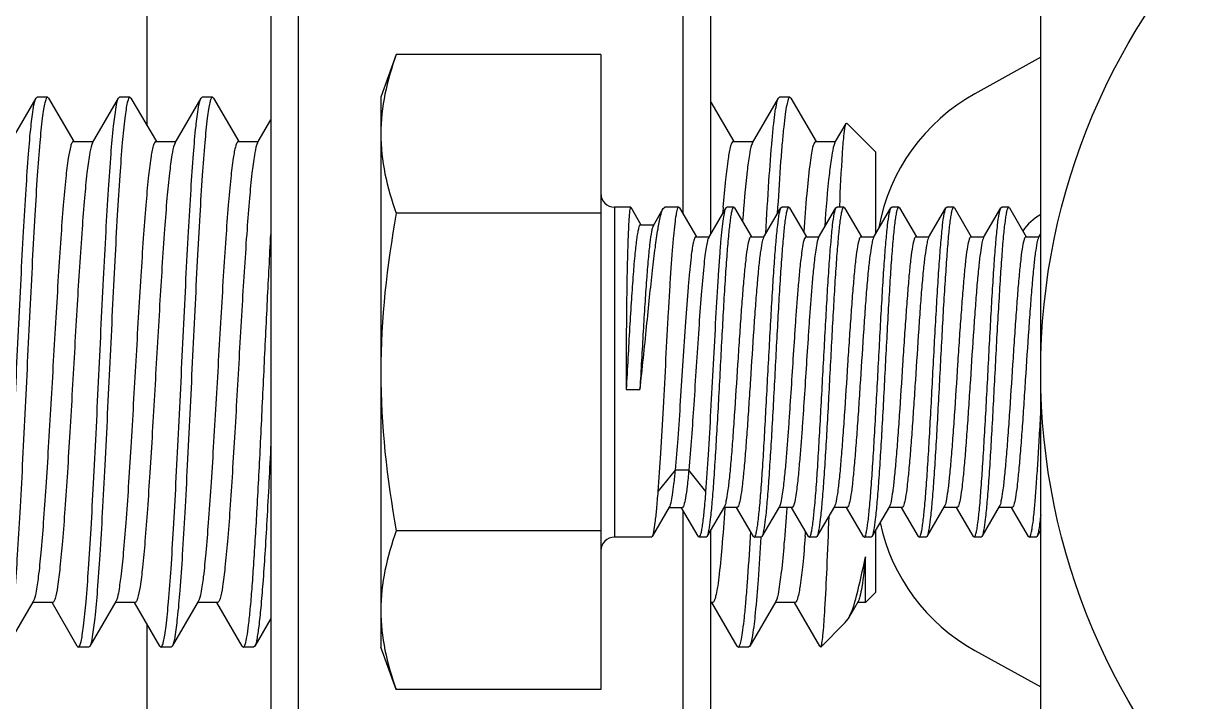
# Model space of a CAD drawing. Extents: x -409572 to -157272, y 600795 to 878326.
# Drawn here: x -388818.5 to -388709.8, y 801188.4 to 801251.4 of the extents above; entities that cross this region are included whole.
import ezdxf

# ---------------------------------------------------------------- set-up
doc = ezdxf.new("R2010")
doc.units = 0
doc.header["$LTSCALE"] = 1000
doc.header["$MEASUREMENT"] = 0
doc.layers.get('0').update_dxf_attribs({"linetype": 'CONTINUOUS'})

msp = doc.modelspace()

# ---------------------------------------------------------------- linework, layer by layer
for p, q in [((-388757.15, 801233.65), (-388757.15, 801308.43)), ((-388754.59, 801231.82), (-388754.59, 801305.87)), ((-388806.98, 801241.88), (-388806.98, 801277.28)), ((-388795.48, 801271.08), (-388795.48, 801166.07)), ((-388792.93, 801270.26), (-388792.93, 801167.71)), ((-388723.93, 801183.58), (-388723.93, 801254.39)), ((-388783.82, 801248.49), (-388785.26, 801244.54)), ((-388764.82, 801248.49), (-388783.82, 801248.49)), ((-388764.82, 801248.49), (-388764.82, 801189.48)), ((-388723.93, 801248.24), (-388730.05, 801244.85)), ((-388819.71, 801240.3), (-388817.3, 801244.45)), ((-388817.3, 801244.45), (-388817.2, 801244.54)), ((-388816.24, 801244.54), (-388817.2, 801244.54)), ((-388816.24, 801244.54), (-388817.2, 801244.54)), ((-388816.24, 801244.54), (-388816.26, 801244.54)), ((-388816.14, 801244.45), (-388816.24, 801244.54)), ((-388816.14, 801244.45), (-388813.78, 801240.4)), ((-388812.05, 801240.3), (-388809.64, 801244.45)), ((-388809.64, 801244.45), (-388809.54, 801244.54)), ((-388808.58, 801244.54), (-388809.54, 801244.54)), ((-388808.58, 801244.54), (-388809.54, 801244.54)), ((-388808.58, 801244.54), (-388808.59, 801244.54)), ((-388808.48, 801244.45), (-388808.58, 801244.54)), ((-388808.48, 801244.45), (-388806.12, 801240.4)), ((-388804.38, 801240.3), (-388801.97, 801244.45)), ((-388801.97, 801244.45), (-388801.87, 801244.54)), ((-388800.91, 801244.54), (-388801.87, 801244.54)), ((-388800.91, 801244.54), (-388801.87, 801244.54)), ((-388800.91, 801244.54), (-388800.92, 801244.54)), ((-388800.81, 801244.45), (-388800.91, 801244.54)), ((-388800.81, 801244.45), (-388798.45, 801240.4)), ((-388785.26, 801244.54), (-388785.26, 801193.43)), ((-388754.59, 801244.08), (-388752.45, 801240.4)), ((-388750.72, 801240.3), (-388748.31, 801244.45)), ((-388748.31, 801244.45), (-388748.21, 801244.54)), ((-388747.25, 801244.54), (-388748.21, 801244.54)), ((-388747.25, 801244.54), (-388748.21, 801244.54)), ((-388747.25, 801244.54), (-388747.26, 801244.54)), ((-388747.15, 801244.45), (-388747.25, 801244.54)), ((-388747.15, 801244.45), (-388744.79, 801240.4)), ((-388796.65, 801240.4), (-388795.48, 801242.42)), ((-388742.99, 801240.4), (-388742.01, 801242.08)), ((-388742.01, 801242.08), (-388741.94, 801242.11)), ((-388739.26, 801239.43), (-388741.94, 801242.11)), ((-388813.84, 801240.4), (-388811.99, 801240.4)), ((-388806.18, 801240.4), (-388804.32, 801240.4)), ((-388798.51, 801240.4), (-388796.65, 801240.4)), ((-388796.71, 801240.3), (-388796.65, 801240.4)), ((-388752.51, 801240.4), (-388750.66, 801240.4)), ((-388744.85, 801240.4), (-388742.99, 801240.4)), ((-388743.05, 801240.3), (-388742.99, 801240.4)), ((-388812.05, 801240.3), (-388812.11, 801240.15)), ((-388804.38, 801240.3), (-388804.45, 801240.14)), ((-388796.71, 801240.3), (-388796.79, 801240.14)), ((-388739.26, 801231.82), (-388739.26, 801239.43)), ((-388763.54, 801234.32), (-388763.54, 801203.65)), ((-388762.05, 801234.32), (-388763.54, 801234.32)), ((-388762.05, 801234.32), (-388763.54, 801234.32)), ((-388762.03, 801234.3), (-388762.05, 801234.32)), ((-388762.03, 801234.3), (-388761.09, 801232.68)), ((-388759.93, 801232.61), (-388759.02, 801234.18)), ((-388759.02, 801234.18), (-388758.86, 801234.32)), ((-388757.58, 801234.32), (-388758.86, 801234.32)), ((-388757.58, 801234.32), (-388758.86, 801234.32)), ((-388757.5, 801234.25), (-388757.58, 801234.32)), ((-388757.5, 801234.25), (-388755.93, 801231.56)), ((-388754.79, 801231.48), (-388753.18, 801234.25)), ((-388753.18, 801234.25), (-388753.11, 801234.32)), ((-388752.47, 801234.32), (-388753.11, 801234.32)), ((-388752.47, 801234.32), (-388753.11, 801234.32)), ((-388752.39, 801234.25), (-388752.47, 801234.32)), ((-388752.39, 801234.25), (-388750.82, 801231.56)), ((-388749.68, 801231.48), (-388748.07, 801234.25)), ((-388748.38, 801234.27), (-388748.41, 801233.69)), ((-388748.38, 801234.3), (-388748.38, 801234.27)), ((-388748.07, 801234.25), (-388748, 801234.32)), ((-388747.36, 801234.32), (-388748, 801234.32)), ((-388747.36, 801234.32), (-388748, 801234.32)), ((-388747.28, 801234.25), (-388747.36, 801234.32)), ((-388747.28, 801234.25), (-388745.71, 801231.56)), ((-388744.57, 801231.48), (-388742.96, 801234.25)), ((-388742.96, 801234.25), (-388742.89, 801234.32)), ((-388742.25, 801234.32), (-388742.89, 801234.32)), ((-388742.25, 801234.32), (-388742.89, 801234.32)), ((-388742.61, 801234.37), (-388742.61, 801234.4)), ((-388742.17, 801234.25), (-388742.25, 801234.32)), ((-388742.17, 801234.25), (-388740.6, 801231.56)), ((-388739.46, 801231.48), (-388737.85, 801234.25)), ((-388737.85, 801234.25), (-388737.77, 801234.32)), ((-388737.13, 801234.32), (-388737.77, 801234.32)), ((-388737.13, 801234.32), (-388737.77, 801234.32)), ((-388737.06, 801234.25), (-388737.13, 801234.32)), ((-388737.06, 801234.25), (-388735.49, 801231.56)), ((-388734.35, 801231.48), (-388732.74, 801234.25)), ((-388732.74, 801234.25), (-388732.66, 801234.32)), ((-388732.02, 801234.32), (-388732.66, 801234.32)), ((-388732.02, 801234.32), (-388732.66, 801234.32)), ((-388731.95, 801234.25), (-388732.02, 801234.32)), ((-388731.95, 801234.25), (-388730.38, 801231.56)), ((-388729.24, 801231.48), (-388727.63, 801234.25)), ((-388727.63, 801234.25), (-388727.55, 801234.32)), ((-388726.91, 801234.32), (-388727.55, 801234.32)), ((-388726.91, 801234.32), (-388727.55, 801234.32)), ((-388726.84, 801234.25), (-388726.91, 801234.32)), ((-388726.84, 801234.25), (-388725.27, 801231.56)), ((-388764.82, 801233.74), (-388783.82, 801233.74)), ((-388761.13, 801232.68), (-388759.89, 801232.68)), ((-388724.13, 801231.48), (-388723.93, 801231.82)), ((-388755.98, 801231.56), (-388754.75, 801231.56)), ((-388750.87, 801231.56), (-388749.63, 801231.56)), ((-388745.76, 801231.56), (-388744.52, 801231.56)), ((-388740.65, 801231.56), (-388739.41, 801231.56)), ((-388735.53, 801231.56), (-388734.3, 801231.56)), ((-388730.42, 801231.56), (-388729.19, 801231.56)), ((-388725.31, 801231.56), (-388724.08, 801231.56)), ((-388762.45, 801217.36), (-388761.18, 801217.36)), ((-388757.92, 801209.88), (-388759.51, 801207.88)), ((-388756.64, 801209.88), (-388757.92, 801209.88)), ((-388755.04, 801207.88), (-388756.64, 801209.88)), ((-388758.45, 801206.45), (-388760.05, 801203.71)), ((-388757.26, 801206.37), (-388758.49, 801206.37)), ((-388755.77, 801203.73), (-388757.31, 801206.37)), ((-388757.15, 801157.65), (-388757.15, 801206.1)), ((-388753.33, 801206.49), (-388754.95, 801203.72)), ((-388752.14, 801206.41), (-388753.38, 801206.41)), ((-388753.28, 801206.43), (-388753.28, 801206.35)), ((-388750.63, 801203.72), (-388752.19, 801206.41)), ((-388748.22, 801206.49), (-388749.84, 801203.72)), ((-388747.03, 801206.41), (-388748.27, 801206.41)), ((-388745.52, 801203.72), (-388747.08, 801206.41)), ((-388743.11, 801206.49), (-388744.73, 801203.72)), ((-388741.92, 801206.41), (-388743.16, 801206.41)), ((-388740.4, 801203.72), (-388741.97, 801206.41)), ((-388738, 801206.49), (-388739.62, 801203.72)), ((-388736.81, 801206.41), (-388738.04, 801206.41)), ((-388735.29, 801203.72), (-388736.86, 801206.41)), ((-388732.89, 801206.49), (-388734.5, 801203.72)), ((-388731.7, 801206.41), (-388732.93, 801206.41)), ((-388730.18, 801203.72), (-388731.75, 801206.41)), ((-388727.78, 801206.49), (-388729.39, 801203.72)), ((-388726.59, 801206.41), (-388727.82, 801206.41)), ((-388725.07, 801203.72), (-388726.64, 801206.41)), ((-388764.82, 801204.23), (-388783.82, 801204.23)), ((-388760.11, 801203.65), (-388763.54, 801203.65)), ((-388760.11, 801203.65), (-388763.54, 801203.65)), ((-388760.05, 801203.71), (-388760.11, 801203.65)), ((-388755.77, 801203.73), (-388755.68, 801203.65)), ((-388755.02, 801203.65), (-388755.68, 801203.65)), ((-388755.02, 801203.65), (-388755.68, 801203.65)), ((-388754.95, 801203.72), (-388755.02, 801203.65)), ((-388754.59, 801132.1), (-388754.59, 801204.32)), ((-388750.91, 801203.61), (-388750.9, 801203.72)), ((-388750.9, 801203.72), (-388750.88, 801204.12)), ((-388750.63, 801203.72), (-388750.55, 801203.65)), ((-388749.91, 801203.65), (-388750.55, 801203.65)), ((-388749.91, 801203.65), (-388750.55, 801203.65)), ((-388749.84, 801203.72), (-388749.91, 801203.65)), ((-388745.52, 801203.72), (-388745.44, 801203.65)), ((-388744.8, 801203.65), (-388745.44, 801203.65)), ((-388744.8, 801203.65), (-388745.44, 801203.65)), ((-388744.73, 801203.72), (-388744.8, 801203.65)), ((-388740.4, 801203.72), (-388740.33, 801203.65)), ((-388739.69, 801203.65), (-388740.33, 801203.65)), ((-388739.69, 801203.65), (-388740.33, 801203.65)), ((-388739.62, 801203.72), (-388739.69, 801203.65)), ((-388739.26, 801198.54), (-388739.26, 801204.32)), ((-388735.29, 801203.72), (-388735.23, 801203.65)), ((-388735.23, 801203.65), (-388735.22, 801203.65)), ((-388734.58, 801203.65), (-388735.22, 801203.65)), ((-388734.58, 801203.65), (-388735.22, 801203.65)), ((-388734.5, 801203.72), (-388734.58, 801203.65)), ((-388730.18, 801203.72), (-388730.11, 801203.65)), ((-388729.47, 801203.65), (-388730.11, 801203.65)), ((-388729.47, 801203.65), (-388730.11, 801203.65)), ((-388729.39, 801203.72), (-388729.47, 801203.65)), ((-388725.07, 801203.72), (-388725, 801203.65)), ((-388724.36, 801203.65), (-388725, 801203.65)), ((-388724.36, 801203.65), (-388725, 801203.65)), ((-388724.28, 801203.72), (-388724.36, 801203.65)), ((-388723.93, 801204.32), (-388724.28, 801203.72)), ((-388740.23, 801197.57), (-388740.23, 801201.81)), ((-388739.26, 801198.54), (-388740.23, 801197.57)), ((-388817.56, 801197.67), (-388819.98, 801193.52)), ((-388815.76, 801197.57), (-388817.62, 801197.57)), ((-388813.47, 801193.52), (-388815.82, 801197.57)), ((-388809.89, 801197.67), (-388812.31, 801193.52)), ((-388808.09, 801197.57), (-388809.95, 801197.57)), ((-388805.8, 801193.52), (-388808.15, 801197.57)), ((-388802.23, 801197.67), (-388804.64, 801193.52)), ((-388800.43, 801197.57), (-388802.28, 801197.57)), ((-388798.14, 801193.52), (-388800.49, 801197.57)), ((-388754.43, 801197.57), (-388754.59, 801197.57)), ((-388752.14, 801193.52), (-388754.49, 801197.57)), ((-388748.56, 801197.67), (-388750.98, 801193.52)), ((-388746.76, 801197.57), (-388748.62, 801197.57)), ((-388744.47, 801193.52), (-388746.82, 801197.57)), ((-388740.89, 801197.67), (-388741.82, 801196.07)), ((-388740.23, 801197.57), (-388740.95, 801197.57)), ((-388795.48, 801196.09), (-388796.98, 801193.52)), ((-388742.09, 801195.71), (-388741.82, 801196.07)), ((-388806.98, 801160.69), (-388806.98, 801195.55)), ((-388742.09, 801195.71), (-388744.37, 801193.43)), ((-388813.47, 801193.52), (-388813.37, 801193.43)), ((-388812.41, 801193.43), (-388813.37, 801193.43)), ((-388812.41, 801193.43), (-388813.37, 801193.43)), ((-388813.37, 801193.43), (-388813.36, 801193.43)), ((-388812.31, 801193.52), (-388812.41, 801193.43)), ((-388805.8, 801193.52), (-388805.7, 801193.43)), ((-388804.74, 801193.43), (-388805.7, 801193.43)), ((-388804.74, 801193.43), (-388805.7, 801193.43)), ((-388805.7, 801193.43), (-388805.69, 801193.43)), ((-388804.64, 801193.52), (-388804.74, 801193.43)), ((-388798.14, 801193.52), (-388798.04, 801193.43)), ((-388797.08, 801193.43), (-388798.04, 801193.43)), ((-388797.08, 801193.43), (-388798.04, 801193.43)), ((-388798.04, 801193.43), (-388798.02, 801193.43)), ((-388796.98, 801193.52), (-388797.08, 801193.43)), ((-388783.82, 801189.48), (-388785.26, 801193.43)), ((-388752.14, 801193.52), (-388752.04, 801193.43)), ((-388751.08, 801193.43), (-388752.04, 801193.43)), ((-388751.08, 801193.43), (-388752.04, 801193.43)), ((-388752.04, 801193.43), (-388752.03, 801193.43)), ((-388750.98, 801193.52), (-388751.08, 801193.43)), ((-388744.47, 801193.52), (-388744.37, 801193.43)), ((-388744.37, 801193.43), (-388744.36, 801193.45)), ((-388730.05, 801193.12), (-388723.93, 801189.73)), ((-388764.82, 801189.48), (-388783.82, 801189.48))]:
    msp.add_line(p, q)
msp.add_circle((-388662.6, 801218.99), 61.33)
for centre, radius, start, end in [((-388721.37, 801229.21), 17.89, 119, 169.6549), ((-388763.54, 801235.6), 1.28, 180, 270), ((-388757.58, 801234.27), 0.0436, 90.0331, 100.3601), ((-388559.72, 801218.52), 194.37, 175.3422, 175.5016), ((-388752.47, 801234.27), 0.0436, 90.0373, 100.776), ((-388747.36, 801234.27), 0.0437, 90.0386, 100.9047), ((-388742.25, 801234.27), 0.0436, 90.037, 100.7443), ((-388737.13, 801234.27), 0.0437, 90.0386, 100.9011), ((-388732.02, 801234.27), 0.0436, 90.0368, 100.7312), ((-388726.91, 801234.27), 0.0437, 90.0385, 100.8952), ((-388721.37, 801229.21), 5.11, 120.1102, 145.6732), ((-388721.37, 801208.76), 17.89, 192.1061, 241), ((-388763.54, 801202.37), 1.28, 90, 180), ((-388755.68, 801203.7), 0.0495, 270.0053, 275.8146), ((-388750.55, 801203.7), 0.0437, 270.0396, 280.9957), ((-388938.86, 801219.4), 193.68, 355.3494, 355.4873), ((-388745.44, 801203.7), 0.0437, 270.0406, 281.0887), ((-388740.33, 801203.7), 0.0437, 270.0397, 281.0086), ((-388730.11, 801203.7), 0.0437, 270.0398, 281.0109), ((-388725, 801203.7), 0.0437, 270.0399, 281.0259)]:
    msp.add_arc(centre, radius, start, end)
for points, knots in [([(-388783.82, 801248.49), (-388784.26, 801247.3), (-388784.98, 801244.88), (-388785.26, 801242.36), (-388785.26, 801241.12)], [0, 0, 0, 0, 0.506411, 1, 1, 1, 1]), ([(-388821.02, 801193.43), (-388820.96, 801193.45), (-388820.87, 801193.65), (-388820.77, 801194.01), (-388820.66, 801194.63), (-388820.49, 801195.85), (-388820.29, 801197.91), (-388820.07, 801200.92), (-388819.85, 801204.59), (-388819.62, 801208.77), (-388819.39, 801213.33), (-388819.09, 801219.66), (-388818.79, 801225.92), (-388818.48, 801231.88), (-388818.25, 801235.76), (-388818.02, 801239.02), (-388817.82, 801241.58), (-388817.58, 801243.29), (-388817.45, 801244.2), (-388817.3, 801244.45)], [0, 0, 0, 0, 0.003609, 0.011254, 0.023203, 0.039414, 0.084098, 0.143785, 0.216348, 0.299182, 0.389306, 0.483467, 0.670283, 0.7562, 0.83292, 0.897683, 0.948173, 0.982621, 1, 1, 1, 1]), ([(-388816.26, 801244.54), (-388816.32, 801244.52), (-388816.41, 801244.32), (-388816.51, 801243.96), (-388816.62, 801243.34), (-388816.79, 801242.12), (-388816.99, 801240.06), (-388817.21, 801237.05), (-388817.43, 801233.39), (-388817.66, 801229.2), (-388817.89, 801224.64), (-388818.19, 801218.31), (-388818.49, 801212.05), (-388818.8, 801206.09), (-388819.03, 801202.21), (-388819.26, 801198.95), (-388819.46, 801196.39), (-388819.7, 801194.68), (-388819.83, 801193.77), (-388819.98, 801193.52)], [0, 0, 0, 0, 0.003605, 0.011246, 0.023191, 0.0394, 0.084081, 0.143769, 0.21634, 0.299187, 0.389322, 0.483492, 0.670333, 0.756258, 0.832977, 0.897734, 0.948214, 0.982646, 1, 1, 1, 1]), ([(-388813.36, 801193.43), (-388813.3, 801193.45), (-388813.2, 801193.65), (-388813.1, 801194.01), (-388812.99, 801194.63), (-388812.82, 801195.85), (-388812.63, 801197.91), (-388812.4, 801200.92), (-388812.18, 801204.59), (-388811.95, 801208.77), (-388811.72, 801213.33), (-388811.42, 801219.66), (-388811.13, 801225.92), (-388810.81, 801231.88), (-388810.59, 801235.76), (-388810.36, 801239.02), (-388810.16, 801241.58), (-388809.91, 801243.29), (-388809.79, 801244.2), (-388809.64, 801244.45)], [0, 0, 0, 0, 0.00361, 0.011257, 0.023207, 0.03942, 0.084107, 0.143795, 0.216358, 0.299194, 0.38932, 0.48348, 0.67029, 0.756208, 0.832927, 0.897686, 0.948174, 0.982621, 1, 1, 1, 1]), ([(-388808.59, 801244.54), (-388808.65, 801244.52), (-388808.75, 801244.32), (-388808.85, 801243.96), (-388808.96, 801243.34), (-388809.12, 801242.12), (-388809.32, 801240.06), (-388809.54, 801237.05), (-388809.77, 801233.38), (-388810, 801229.2), (-388810.22, 801224.64), (-388810.53, 801218.31), (-388810.82, 801212.05), (-388811.14, 801206.09), (-388811.36, 801202.21), (-388811.59, 801198.95), (-388811.79, 801196.39), (-388812.04, 801194.68), (-388812.16, 801193.77), (-388812.31, 801193.52)], [0, 0, 0, 0, 0.003608, 0.011251, 0.0232, 0.039412, 0.0841, 0.143792, 0.216367, 0.299219, 0.389358, 0.48353, 0.670361, 0.756278, 0.832994, 0.897746, 0.94822, 0.982647, 1, 1, 1, 1]), ([(-388805.69, 801193.43), (-388805.63, 801193.45), (-388805.53, 801193.65), (-388805.44, 801194.01), (-388805.32, 801194.63), (-388805.16, 801195.85), (-388804.96, 801197.91), (-388804.74, 801200.92), (-388804.51, 801204.59), (-388804.29, 801208.77), (-388804.06, 801213.33), (-388803.75, 801219.66), (-388803.46, 801225.92), (-388803.15, 801231.88), (-388802.92, 801235.76), (-388802.69, 801239.02), (-388802.49, 801241.58), (-388802.25, 801243.29), (-388802.12, 801244.2), (-388801.97, 801244.45)], [0, 0, 0, 0, 0.00361, 0.011255, 0.023204, 0.039415, 0.084097, 0.143782, 0.216343, 0.299177, 0.389297, 0.483455, 0.670273, 0.756196, 0.832918, 0.89768, 0.94817, 0.98262, 1, 1, 1, 1]), ([(-388800.92, 801244.54), (-388800.98, 801244.52), (-388801.08, 801244.32), (-388801.18, 801243.96), (-388801.29, 801243.34), (-388801.46, 801242.12), (-388801.65, 801240.06), (-388801.88, 801237.05), (-388802.1, 801233.38), (-388802.33, 801229.2), (-388802.56, 801224.64), (-388802.86, 801218.31), (-388803.16, 801212.05), (-388803.47, 801206.09), (-388803.69, 801202.21), (-388803.92, 801198.95), (-388804.13, 801196.39), (-388804.37, 801194.68), (-388804.49, 801193.77), (-388804.64, 801193.52)], [0, 0, 0, 0, 0.003605, 0.011246, 0.023192, 0.039401, 0.084083, 0.143772, 0.216343, 0.299189, 0.389323, 0.483494, 0.670333, 0.756261, 0.832983, 0.897738, 0.948215, 0.982645, 1, 1, 1, 1]), ([(-388749.48, 801231.88), (-388749.39, 801233.5), (-388749.22, 801236.41), (-388748.97, 801239.82), (-388748.76, 801241.97), (-388748.63, 801243.11), (-388748.48, 801243.9), (-388748.38, 801244.32), (-388748.31, 801244.45)], [0, 0, 0, 0, 0.385911, 0.691592, 0.808742, 0.899832, 0.963715, 1, 1, 1, 1]), ([(-388747.26, 801244.54), (-388747.34, 801244.52), (-388747.44, 801244.21), (-388747.57, 801243.72), (-388747.7, 801242.84), (-388747.83, 801241.68), (-388747.97, 801240.21), (-388748.17, 801237.72), (-388748.29, 801235.72), (-388748.38, 801234.3)], [0, 0, 0, 0, 0.023672, 0.077003, 0.161165, 0.275446, 0.418458, 0.588412, 1, 1, 1, 1]), ([(-388742.61, 801234.4), (-388742.54, 801236.04), (-388742.44, 801238.21), (-388742.25, 801240.69), (-388742.15, 801241.54), (-388742.09, 801241.85)], [0, 0, 0, 0, 0.658368, 0.872259, 1, 1, 1, 1]), ([(-388742.09, 801241.85), (-388742.08, 801241.88), (-388742.06, 801241.96), (-388742.04, 801242.04), (-388742.01, 801242.08)], [0, 0, 0, 0, 0.32729, 1, 1, 1, 1]), ([(-388813.84, 801240.4), (-388813.89, 801240.4), (-388814.01, 801240.25), (-388814.16, 801239.76), (-388814.36, 801238.63), (-388814.57, 801236.8), (-388814.8, 801234.31), (-388815.02, 801231.27), (-388815.25, 801227.79), (-388815.47, 801224), (-388815.78, 801218.7), (-388816.07, 801213.45), (-388816.39, 801208.44), (-388816.61, 801205.16), (-388816.84, 801202.38), (-388817.05, 801200.19), (-388817.28, 801198.7), (-388817.42, 801197.91), (-388817.56, 801197.67)], [0, 0, 0, 0, 0.003516, 0.010771, 0.037949, 0.081609, 0.140308, 0.211978, 0.294061, 0.383613, 0.477416, 0.664254, 0.750571, 0.827952, 0.893624, 0.945254, 0.981055, 1, 1, 1, 1]), ([(-388806.18, 801240.4), (-388806.23, 801240.4), (-388806.34, 801240.25), (-388806.49, 801239.76), (-388806.7, 801238.63), (-388806.9, 801236.8), (-388807.13, 801234.31), (-388807.35, 801231.27), (-388807.58, 801227.79), (-388807.81, 801224), (-388808.11, 801218.7), (-388808.41, 801213.45), (-388808.72, 801208.44), (-388808.94, 801205.16), (-388809.17, 801202.38), (-388809.38, 801200.19), (-388809.61, 801198.7), (-388809.75, 801197.91), (-388809.89, 801197.67)], [0, 0, 0, 0, 0.003516, 0.010771, 0.037949, 0.081609, 0.140308, 0.211978, 0.294061, 0.383613, 0.477416, 0.664254, 0.750572, 0.827952, 0.893624, 0.945254, 0.981055, 1, 1, 1, 1]), ([(-388798.51, 801240.4), (-388798.56, 801240.4), (-388798.67, 801240.25), (-388798.83, 801239.76), (-388799.03, 801238.63), (-388799.24, 801236.8), (-388799.46, 801234.31), (-388799.69, 801231.27), (-388799.91, 801227.79), (-388800.14, 801224), (-388800.44, 801218.7), (-388800.74, 801213.45), (-388801.05, 801208.44), (-388801.28, 801205.16), (-388801.51, 801202.38), (-388801.71, 801200.19), (-388801.95, 801198.7), (-388802.09, 801197.91), (-388802.23, 801197.67)], [0, 0, 0, 0, 0.003516, 0.010771, 0.037949, 0.081609, 0.140308, 0.211978, 0.294061, 0.383613, 0.477416, 0.664254, 0.750572, 0.827952, 0.893624, 0.945254, 0.981055, 1, 1, 1, 1]), ([(-388785.26, 801241.12), (-388785.26, 801239.87), (-388784.98, 801237.35), (-388784.26, 801234.94), (-388783.82, 801233.74)], [0, 0, 0, 0, 0.493589, 1, 1, 1, 1]), ([(-388752.51, 801240.4), (-388752.56, 801240.4), (-388752.68, 801240.24), (-388752.83, 801239.74), (-388753.04, 801238.57), (-388753.25, 801236.68), (-388753.39, 801235.16), (-388753.46, 801234.3)], [0, 0, 0, 0, 0.024869, 0.076568, 0.270487, 0.581865, 1, 1, 1, 1]), ([(-388744.85, 801240.4), (-388744.91, 801240.4), (-388745.04, 801240.17), (-388745.15, 801239.77), (-388745.29, 801239.06), (-388745.48, 801237.64), (-388745.72, 801235.26), (-388745.88, 801233.2), (-388745.96, 801232.03)], [0, 0, 0, 0, 0.023282, 0.075204, 0.158212, 0.271837, 0.585296, 1, 1, 1, 1]), ([(-388812.11, 801240.15), (-388812.23, 801239.84), (-388812.39, 801238.94), (-388812.61, 801237.29), (-388812.82, 801234.99), (-388813.14, 801230.91), (-388813.51, 801224.96), (-388813.86, 801218.67), (-388814.16, 801213.47), (-388814.38, 801209.78), (-388814.61, 801206.4), (-388814.83, 801203.46), (-388815.05, 801201.05), (-388815.25, 801199.28), (-388815.45, 801198.19), (-388815.6, 801197.71), (-388815.71, 801197.57), (-388815.76, 801197.57)], [0, 0, 0, 0, 0.023381, 0.062907, 0.11737, 0.184933, 0.349689, 0.534588, 0.626663, 0.714217, 0.794218, 0.863901, 0.920868, 0.963188, 0.98952, 0.996561, 1, 1, 1, 1]), ([(-388804.45, 801240.14), (-388804.57, 801239.83), (-388804.72, 801238.93), (-388804.94, 801237.27), (-388805.16, 801234.97), (-388805.47, 801230.89), (-388805.84, 801224.94), (-388806.2, 801218.65), (-388806.49, 801213.46), (-388806.72, 801209.76), (-388806.94, 801206.39), (-388807.16, 801203.45), (-388807.38, 801201.04), (-388807.59, 801199.28), (-388807.79, 801198.19), (-388807.94, 801197.71), (-388808.05, 801197.57), (-388808.09, 801197.57)], [0, 0, 0, 0, 0.023519, 0.06316, 0.117709, 0.18533, 0.350118, 0.534956, 0.626978, 0.714471, 0.794408, 0.86403, 0.920944, 0.963223, 0.989529, 0.996563, 1, 1, 1, 1]), ([(-388796.79, 801240.14), (-388796.9, 801239.82), (-388797.06, 801238.92), (-388797.28, 801237.26), (-388797.49, 801234.95), (-388797.81, 801230.87), (-388798.18, 801224.92), (-388798.53, 801218.63), (-388798.83, 801213.44), (-388799.05, 801209.75), (-388799.27, 801206.38), (-388799.49, 801203.44), (-388799.72, 801201.04), (-388799.92, 801199.28), (-388800.12, 801198.19), (-388800.27, 801197.71), (-388800.38, 801197.57), (-388800.43, 801197.57)], [0, 0, 0, 0, 0.023657, 0.063412, 0.118049, 0.185727, 0.350546, 0.535324, 0.627293, 0.714724, 0.794598, 0.864159, 0.92102, 0.963257, 0.989538, 0.996565, 1, 1, 1, 1]), ([(-388750.8, 801240.1), (-388750.9, 801239.8), (-388751.05, 801238.99), (-388751.36, 801236.63), (-388751.52, 801234.57), (-388751.64, 801233.03)], [0, 0, 0, 0, 0.132644, 0.347693, 1, 1, 1, 1]), ([(-388743.14, 801240.1), (-388743.24, 801239.78), (-388743.4, 801238.9), (-388743.72, 801236.37), (-388743.89, 801234.16), (-388744.01, 801232.5)], [0, 0, 0, 0, 0.131654, 0.346807, 1, 1, 1, 1]), ([(-388762.05, 801234.32), (-388762.09, 801234.31), (-388762.1, 801234.15), (-388762.15, 801233.92), (-388762.19, 801233.48), (-388762.23, 801232.9), (-388762.26, 801232.17), (-388762.29, 801231.29), (-388762.33, 801230.28), (-388762.37, 801228.71), (-388762.41, 801226.49), (-388762.44, 801223.61), (-388762.46, 801220.53), (-388762.46, 801218.43), (-388762.45, 801217.36)], [0, 0, 0, 0, 0.006277, 0.021923, 0.047061, 0.081471, 0.124793, 0.17657, 0.236243, 0.303168, 0.455809, 0.627887, 0.811933, 1, 1, 1, 1]), ([(-388762.05, 801234.32), (-388762.05, 801234.32), (-388762.05, 801234.32), (-388762.05, 801234.32), (-388762.05, 801234.32)], [0, 0, 0, 0, 0.495092, 1, 1, 1, 1]), ([(-388761.18, 801217.36), (-388760.96, 801219.31), (-388760.66, 801222.17), (-388760.29, 801225.86), (-388760.03, 801228.32), (-388759.77, 801230.43), (-388759.54, 801232.13), (-388759.3, 801233.33), (-388759.14, 801233.97), (-388759.02, 801234.18)], [0, 0, 0, 0, 0.346094, 0.50857, 0.65594, 0.782806, 0.884568, 0.957661, 1, 1, 1, 1]), ([(-388757.59, 801234.32), (-388757.61, 801234.31), (-388757.67, 801234.24), (-388757.75, 801234.01), (-388757.85, 801233.5), (-388757.96, 801232.67), (-388758.08, 801231.53), (-388758.2, 801230.12), (-388758.32, 801228.46), (-388758.43, 801226.6), (-388758.6, 801223.82), (-388758.79, 801220.16), (-388759.02, 801215.77), (-388759.25, 801211.67), (-388759.42, 801209.07), (-388759.51, 801207.88)], [0, 0, 0, 0, 0.003023, 0.008655, 0.02883, 0.060884, 0.10423, 0.157961, 0.220923, 0.291749, 0.368894, 0.535298, 0.705669, 0.865188, 1, 1, 1, 1]), ([(-388755.04, 801207.88), (-388754.96, 801209.02), (-388754.79, 801211.52), (-388754.57, 801215.47), (-388754.35, 801219.7), (-388754.12, 801223.88), (-388753.93, 801227.17), (-388753.77, 801229.52), (-388753.66, 801230.98), (-388753.54, 801232.19), (-388753.44, 801233.14), (-388753.32, 801233.8), (-388753.24, 801234.15), (-388753.18, 801234.25)], [0, 0, 0, 0, 0.130118, 0.283774, 0.448524, 0.611007, 0.75805, 0.821983, 0.877746, 0.924216, 0.960473, 0.985838, 1, 1, 1, 1]), ([(-388752.48, 801234.32), (-388752.51, 801234.31), (-388752.58, 801234.19), (-388752.64, 801233.98), (-388752.72, 801233.61), (-388752.83, 801232.88), (-388752.96, 801231.66), (-388753.11, 801229.86), (-388753.26, 801227.67), (-388753.41, 801225.17), (-388753.56, 801222.45), (-388753.71, 801219.6), (-388753.86, 801216.73), (-388754.02, 801213.94), (-388754.17, 801211.33), (-388754.32, 801209), (-388754.47, 801207.03), (-388754.61, 801205.49), (-388754.74, 801204.49), (-388754.86, 801203.96), (-388754.91, 801203.78), (-388754.95, 801203.72)], [0, 0, 0, 0, 0.003704, 0.011323, 0.023191, 0.03929, 0.083673, 0.142993, 0.215158, 0.297591, 0.387338, 0.481186, 0.575764, 0.667671, 0.753614, 0.830513, 0.895616, 0.946611, 0.98173, 0.992985, 1, 1, 1, 1]), ([(-388750.54, 801203.65), (-388750.51, 801203.66), (-388750.44, 801203.78), (-388750.38, 801203.99), (-388750.3, 801204.36), (-388750.19, 801205.09), (-388750.06, 801206.31), (-388749.91, 801208.11), (-388749.76, 801210.3), (-388749.61, 801212.8), (-388749.46, 801215.52), (-388749.31, 801218.37), (-388749.15, 801221.24), (-388749, 801224.03), (-388748.85, 801226.63), (-388748.7, 801228.97), (-388748.55, 801230.94), (-388748.4, 801232.48), (-388748.28, 801233.48), (-388748.16, 801234.01), (-388748.11, 801234.19), (-388748.07, 801234.25)], [0, 0, 0, 0, 0.003711, 0.011336, 0.02321, 0.039312, 0.083698, 0.143015, 0.215173, 0.297594, 0.387327, 0.481159, 0.575721, 0.667617, 0.753551, 0.830448, 0.895556, 0.946563, 0.981704, 0.992971, 1, 1, 1, 1]), ([(-388747.36, 801234.32), (-388747.4, 801234.31), (-388747.47, 801234.19), (-388747.53, 801233.98), (-388747.61, 801233.61), (-388747.72, 801232.88), (-388747.85, 801231.66), (-388748, 801229.86), (-388748.15, 801227.67), (-388748.3, 801225.17), (-388748.45, 801222.45), (-388748.6, 801219.6), (-388748.75, 801216.73), (-388748.9, 801213.94), (-388749.06, 801211.33), (-388749.21, 801209), (-388749.35, 801207.03), (-388749.5, 801205.49), (-388749.63, 801204.49), (-388749.74, 801203.96), (-388749.8, 801203.78), (-388749.84, 801203.72)], [0, 0, 0, 0, 0.003708, 0.011332, 0.023206, 0.03931, 0.083702, 0.143027, 0.215196, 0.297632, 0.387379, 0.481219, 0.575788, 0.66769, 0.753628, 0.830521, 0.895618, 0.946611, 0.98173, 0.992985, 1, 1, 1, 1]), ([(-388745.43, 801203.65), (-388745.39, 801203.66), (-388745.33, 801203.78), (-388745.26, 801204), (-388745.19, 801204.36), (-388745.08, 801205.09), (-388744.95, 801206.31), (-388744.8, 801208.11), (-388744.65, 801210.3), (-388744.5, 801212.8), (-388744.35, 801215.52), (-388744.2, 801218.37), (-388744.04, 801221.24), (-388743.89, 801224.03), (-388743.74, 801226.63), (-388743.59, 801228.97), (-388743.44, 801230.94), (-388743.29, 801232.48), (-388743.17, 801233.48), (-388743.05, 801234.01), (-388743, 801234.19), (-388742.96, 801234.25)], [0, 0, 0, 0, 0.003714, 0.011343, 0.023221, 0.039327, 0.08372, 0.14304, 0.215198, 0.297619, 0.387351, 0.481178, 0.575732, 0.667622, 0.753555, 0.83045, 0.895556, 0.946562, 0.981703, 0.992971, 1, 1, 1, 1]), ([(-388742.25, 801234.32), (-388742.29, 801234.31), (-388742.36, 801234.19), (-388742.42, 801233.98), (-388742.5, 801233.61), (-388742.61, 801232.88), (-388742.74, 801231.66), (-388742.89, 801229.86), (-388743.04, 801227.67), (-388743.19, 801225.17), (-388743.34, 801222.45), (-388743.49, 801219.6), (-388743.64, 801216.73), (-388743.79, 801213.94), (-388743.94, 801211.33), (-388744.1, 801209), (-388744.24, 801207.03), (-388744.39, 801205.49), (-388744.52, 801204.49), (-388744.63, 801203.96), (-388744.69, 801203.78), (-388744.73, 801203.72)], [0, 0, 0, 0, 0.003703, 0.011321, 0.023188, 0.039286, 0.083667, 0.142986, 0.21515, 0.297581, 0.387329, 0.481177, 0.575755, 0.667664, 0.753609, 0.83051, 0.895615, 0.94661, 0.98173, 0.992984, 1, 1, 1, 1]), ([(-388740.32, 801203.65), (-388740.28, 801203.66), (-388740.22, 801203.78), (-388740.15, 801203.99), (-388740.08, 801204.36), (-388739.97, 801205.09), (-388739.84, 801206.31), (-388739.69, 801208.11), (-388739.54, 801210.3), (-388739.39, 801212.8), (-388739.24, 801215.52), (-388739.08, 801218.37), (-388738.93, 801221.24), (-388738.78, 801224.03), (-388738.63, 801226.63), (-388738.48, 801228.97), (-388738.33, 801230.94), (-388738.18, 801232.48), (-388738.06, 801233.48), (-388737.94, 801234.01), (-388737.88, 801234.19), (-388737.85, 801234.25)], [0, 0, 0, 0, 0.003711, 0.011337, 0.023212, 0.039314, 0.0837, 0.143018, 0.215176, 0.297599, 0.387332, 0.481164, 0.575726, 0.667621, 0.753554, 0.830449, 0.895556, 0.946563, 0.981704, 0.992971, 1, 1, 1, 1]), ([(-388737.14, 801234.32), (-388737.18, 801234.31), (-388737.25, 801234.19), (-388737.31, 801233.98), (-388737.39, 801233.61), (-388737.5, 801232.88), (-388737.63, 801231.66), (-388737.78, 801229.86), (-388737.93, 801227.67), (-388738.08, 801225.17), (-388738.23, 801222.45), (-388738.38, 801219.6), (-388738.53, 801216.73), (-388738.68, 801213.94), (-388738.83, 801211.33), (-388738.98, 801209), (-388739.13, 801207.03), (-388739.28, 801205.49), (-388739.41, 801204.49), (-388739.52, 801203.96), (-388739.58, 801203.78), (-388739.62, 801203.72)], [0, 0, 0, 0, 0.003708, 0.011332, 0.023206, 0.039309, 0.083701, 0.143026, 0.215196, 0.297631, 0.387378, 0.481219, 0.575788, 0.66769, 0.753628, 0.830521, 0.895618, 0.94661, 0.98173, 0.992985, 1, 1, 1, 1]), ([(-388735.22, 801203.65), (-388735.18, 801203.65), (-388735.11, 801203.76), (-388735.05, 801203.97), (-388734.97, 801204.32), (-388734.86, 801205.04), (-388734.73, 801206.25), (-388734.58, 801208.03), (-388734.43, 801210.21), (-388734.28, 801212.71), (-388734.13, 801215.44), (-388733.98, 801218.29), (-388733.83, 801221.17), (-388733.67, 801223.97), (-388733.52, 801226.59), (-388733.37, 801228.94), (-388733.22, 801230.92), (-388733.07, 801232.47), (-388732.95, 801233.47), (-388732.83, 801234.01), (-388732.77, 801234.19), (-388732.74, 801234.25)], [0, 0, 0, 0, 0.003386, 0.010605, 0.022094, 0.037845, 0.081651, 0.140562, 0.21249, 0.294853, 0.384679, 0.47873, 0.573605, 0.66588, 0.752224, 0.829521, 0.894986, 0.946281, 0.981617, 0.992941, 1, 1, 1, 1]), ([(-388732.03, 801234.32), (-388732.07, 801234.31), (-388732.14, 801234.19), (-388732.2, 801233.98), (-388732.28, 801233.61), (-388732.39, 801232.88), (-388732.52, 801231.66), (-388732.66, 801229.86), (-388732.81, 801227.67), (-388732.97, 801225.17), (-388733.12, 801222.45), (-388733.27, 801219.6), (-388733.42, 801216.73), (-388733.57, 801213.94), (-388733.72, 801211.33), (-388733.87, 801209), (-388734.02, 801207.03), (-388734.17, 801205.49), (-388734.3, 801204.49), (-388734.41, 801203.96), (-388734.47, 801203.78), (-388734.5, 801203.72)], [0, 0, 0, 0, 0.003703, 0.01132, 0.023187, 0.039284, 0.083664, 0.142983, 0.215146, 0.297577, 0.387325, 0.481173, 0.575752, 0.667661, 0.753607, 0.830509, 0.895614, 0.946609, 0.98173, 0.992984, 1, 1, 1, 1]), ([(-388730.1, 801203.65), (-388730.06, 801203.66), (-388730, 801203.78), (-388729.93, 801203.99), (-388729.86, 801204.36), (-388729.75, 801205.09), (-388729.61, 801206.31), (-388729.47, 801208.11), (-388729.32, 801210.3), (-388729.17, 801212.8), (-388729.01, 801215.52), (-388728.86, 801218.37), (-388728.71, 801221.24), (-388728.56, 801224.03), (-388728.41, 801226.63), (-388728.26, 801228.97), (-388728.11, 801230.94), (-388727.96, 801232.48), (-388727.84, 801233.48), (-388727.72, 801234.01), (-388727.66, 801234.19), (-388727.63, 801234.25)], [0, 0, 0, 0, 0.003711, 0.011337, 0.023212, 0.039315, 0.083701, 0.143019, 0.215177, 0.2976, 0.387333, 0.481165, 0.575727, 0.667621, 0.753554, 0.830449, 0.895556, 0.946563, 0.981704, 0.992971, 1, 1, 1, 1]), ([(-388726.92, 801234.32), (-388726.96, 801234.31), (-388727.02, 801234.19), (-388727.09, 801233.98), (-388727.16, 801233.61), (-388727.27, 801232.88), (-388727.41, 801231.66), (-388727.55, 801229.86), (-388727.7, 801227.67), (-388727.85, 801225.17), (-388728.01, 801222.45), (-388728.16, 801219.6), (-388728.31, 801216.73), (-388728.46, 801213.94), (-388728.61, 801211.33), (-388728.76, 801209), (-388728.91, 801207.03), (-388729.06, 801205.49), (-388729.18, 801204.49), (-388729.3, 801203.96), (-388729.36, 801203.78), (-388729.39, 801203.72)], [0, 0, 0, 0, 0.003708, 0.011331, 0.023205, 0.039308, 0.083699, 0.143025, 0.215195, 0.297631, 0.387378, 0.481219, 0.575789, 0.667691, 0.753629, 0.830521, 0.895618, 0.946611, 0.981731, 0.992985, 1, 1, 1, 1]), ([(-388798.02, 801193.43), (-388797.93, 801193.46), (-388797.82, 801193.86), (-388797.67, 801194.48), (-388797.53, 801195.61), (-388797.37, 801197.09), (-388797.22, 801198.95), (-388797, 801202.07), (-388796.73, 801206.62), (-388796.42, 801212.63), (-388796.12, 801219.06), (-388795.81, 801225.49), (-388795.59, 801229.73), (-388795.48, 801231.77)], [0, 0, 0, 0, 0.007805, 0.026033, 0.05491, 0.094055, 0.142842, 0.200464, 0.338231, 0.498126, 0.669393, 0.840521, 1, 1, 1, 1]), ([(-388761.13, 801232.68), (-388761.17, 801232.68), (-388761.25, 801232.56), (-388761.31, 801232.33), (-388761.4, 801231.94), (-388761.52, 801231.16), (-388761.67, 801229.86), (-388761.82, 801227.95), (-388761.98, 801225.65), (-388762.14, 801223.05), (-388762.3, 801220.26), (-388762.4, 801218.34), (-388762.45, 801217.36)], [0, 0, 0, 0, 0.007534, 0.023454, 0.048663, 0.083048, 0.177833, 0.303692, 0.455223, 0.626216, 0.810017, 1, 1, 1, 1]), ([(-388759.93, 801232.61), (-388759.97, 801232.54), (-388760.03, 801232.36), (-388760.15, 801231.83), (-388760.28, 801230.85), (-388760.43, 801229.35), (-388760.58, 801227.44), (-388760.73, 801225.21), (-388760.94, 801221.81), (-388761.08, 801219.17), (-388761.18, 801217.36)], [0, 0, 0, 0, 0.014497, 0.037247, 0.107063, 0.207049, 0.333333, 0.481179, 0.645288, 1, 1, 1, 1]), ([(-388755.98, 801231.56), (-388756.04, 801231.56), (-388756.15, 801231.32), (-388756.24, 801230.94), (-388756.36, 801230.24), (-388756.47, 801229.32), (-388756.59, 801228.17), (-388756.76, 801226.25), (-388756.96, 801223.52), (-388757.19, 801219.99), (-388757.42, 801216.38), (-388757.65, 801213), (-388757.82, 801210.86), (-388757.92, 801209.88)], [0, 0, 0, 0, 0.008447, 0.028211, 0.059849, 0.102845, 0.156318, 0.219121, 0.36706, 0.533759, 0.704628, 0.864703, 1, 1, 1, 1]), ([(-388754.79, 801231.48), (-388754.85, 801231.38), (-388754.93, 801231.08), (-388755.04, 801230.52), (-388755.15, 801229.72), (-388755.31, 801228.24), (-388755.5, 801225.98), (-388755.73, 801222.89), (-388755.95, 801219.48), (-388756.23, 801215.11), (-388756.45, 801211.9), (-388756.64, 801209.88)], [0, 0, 0, 0, 0.015824, 0.042527, 0.079816, 0.127025, 0.247356, 0.394063, 0.555499, 0.718817, 1, 1, 1, 1]), ([(-388750.87, 801231.56), (-388750.9, 801231.56), (-388750.97, 801231.48), (-388751.08, 801231.18), (-388751.21, 801230.53), (-388751.35, 801229.46), (-388751.5, 801228.01), (-388751.65, 801226.24), (-388751.8, 801224.21), (-388751.95, 801222), (-388752.15, 801218.9), (-388752.35, 801215.83), (-388752.55, 801212.89), (-388752.7, 801210.96), (-388752.85, 801209.32), (-388753, 801208.02), (-388753.15, 801207.12), (-388753.25, 801206.64), (-388753.33, 801206.49)], [0, 0, 0, 0, 0.003779, 0.011114, 0.038197, 0.081557, 0.139812, 0.210943, 0.29244, 0.38141, 0.474689, 0.66085, 0.747103, 0.824649, 0.89074, 0.943055, 0.979813, 1, 1, 1, 1]), ([(-388749.68, 801231.48), (-388749.77, 801231.33), (-388749.87, 801230.85), (-388750.02, 801229.95), (-388750.16, 801228.65), (-388750.31, 801227.01), (-388750.46, 801225.08), (-388750.66, 801222.14), (-388750.86, 801219.06), (-388751.06, 801215.97), (-388751.21, 801213.75), (-388751.36, 801211.73), (-388751.51, 801209.96), (-388751.66, 801208.51), (-388751.8, 801207.44), (-388751.94, 801206.79), (-388752.04, 801206.49), (-388752.11, 801206.41), (-388752.14, 801206.41)], [0, 0, 0, 0, 0.020221, 0.057009, 0.109346, 0.175452, 0.253005, 0.33926, 0.525406, 0.618671, 0.707626, 0.789106, 0.860222, 0.918463, 0.961813, 0.988889, 0.996221, 1, 1, 1, 1]), ([(-388745.76, 801231.56), (-388745.94, 801231.37), (-388746.05, 801230.82), (-388746.15, 801230.06), (-388746.26, 801229.27), (-388746.36, 801228.22), (-388746.48, 801226.91), (-388746.61, 801225.34), (-388746.72, 801223.77), (-388746.86, 801221.67), (-388747.03, 801219.04), (-388747.2, 801216.42), (-388747.34, 801214.32), (-388747.45, 801212.74), (-388747.58, 801211.17), (-388747.69, 801209.86), (-388747.8, 801208.81), (-388747.89, 801208.03), (-388748.01, 801207.25), (-388748.1, 801206.72), (-388748.22, 801206.49)], [0, 0, 0, 0, 0.030768, 0.062218, 0.093344, 0.124643, 0.187198, 0.249714, 0.31225, 0.374778, 0.499837, 0.624896, 0.687425, 0.749956, 0.812483, 0.875017, 0.906295, 0.937525, 0.968815, 1, 1, 1, 1]), ([(-388744.57, 801231.48), (-388744.69, 801231.25), (-388744.78, 801230.72), (-388744.9, 801229.94), (-388744.99, 801229.16), (-388745.1, 801228.11), (-388745.21, 801226.8), (-388745.34, 801225.23), (-388745.45, 801223.65), (-388745.59, 801221.55), (-388745.76, 801218.93), (-388745.93, 801216.3), (-388746.07, 801214.2), (-388746.19, 801212.63), (-388746.31, 801211.06), (-388746.43, 801209.75), (-388746.53, 801208.7), (-388746.64, 801207.91), (-388746.74, 801207.15), (-388746.85, 801206.6), (-388747.03, 801206.41)], [0, 0, 0, 0, 0.031186, 0.062475, 0.093704, 0.124983, 0.187517, 0.250043, 0.312574, 0.375103, 0.500161, 0.62522, 0.687747, 0.750283, 0.812799, 0.875353, 0.906651, 0.937778, 0.969229, 1, 1, 1, 1]), ([(-388740.65, 801231.56), (-388740.68, 801231.56), (-388740.75, 801231.48), (-388740.85, 801231.18), (-388740.99, 801230.53), (-388741.13, 801229.46), (-388741.28, 801228.01), (-388741.43, 801226.24), (-388741.58, 801224.21), (-388741.73, 801222), (-388741.93, 801218.9), (-388742.13, 801215.83), (-388742.33, 801212.89), (-388742.48, 801210.96), (-388742.63, 801209.32), (-388742.77, 801208.02), (-388742.92, 801207.12), (-388743.02, 801206.64), (-388743.11, 801206.49)], [0, 0, 0, 0, 0.003779, 0.011113, 0.038196, 0.081556, 0.139811, 0.210942, 0.292439, 0.38141, 0.474689, 0.66085, 0.747103, 0.824649, 0.89074, 0.943055, 0.979813, 1, 1, 1, 1]), ([(-388739.46, 801231.48), (-388739.54, 801231.33), (-388739.64, 801230.85), (-388739.79, 801229.95), (-388739.94, 801228.65), (-388740.09, 801227.01), (-388740.24, 801225.08), (-388740.44, 801222.14), (-388740.64, 801219.06), (-388740.84, 801215.97), (-388740.99, 801213.75), (-388741.14, 801211.73), (-388741.29, 801209.96), (-388741.44, 801208.51), (-388741.58, 801207.44), (-388741.71, 801206.79), (-388741.82, 801206.49), (-388741.89, 801206.41), (-388741.92, 801206.41)], [0, 0, 0, 0, 0.020221, 0.057009, 0.109346, 0.175452, 0.253005, 0.33926, 0.525406, 0.618671, 0.707625, 0.789106, 0.860221, 0.918463, 0.961812, 0.988889, 0.996221, 1, 1, 1, 1]), ([(-388735.53, 801231.56), (-388735.57, 801231.56), (-388735.64, 801231.48), (-388735.74, 801231.18), (-388735.88, 801230.53), (-388736.02, 801229.46), (-388736.17, 801228.01), (-388736.31, 801226.24), (-388736.47, 801224.21), (-388736.62, 801222), (-388736.82, 801218.9), (-388737.01, 801215.83), (-388737.22, 801212.89), (-388737.37, 801210.96), (-388737.52, 801209.32), (-388737.66, 801208.02), (-388737.81, 801207.12), (-388737.91, 801206.64), (-388738, 801206.49)], [0, 0, 0, 0, 0.003779, 0.011113, 0.038196, 0.081555, 0.139809, 0.210939, 0.292435, 0.381405, 0.474683, 0.660843, 0.747096, 0.824643, 0.890735, 0.943051, 0.979811, 1, 1, 1, 1]), ([(-388734.35, 801231.48), (-388734.43, 801231.33), (-388734.53, 801230.85), (-388734.68, 801229.95), (-388734.83, 801228.65), (-388734.98, 801227.01), (-388735.13, 801225.08), (-388735.33, 801222.14), (-388735.53, 801219.06), (-388735.73, 801215.97), (-388735.88, 801213.75), (-388736.03, 801211.73), (-388736.18, 801209.96), (-388736.33, 801208.51), (-388736.47, 801207.44), (-388736.6, 801206.79), (-388736.71, 801206.49), (-388736.78, 801206.41), (-388736.81, 801206.41)], [0, 0, 0, 0, 0.020221, 0.057008, 0.109345, 0.17545, 0.253003, 0.339257, 0.525401, 0.618666, 0.70762, 0.789101, 0.860217, 0.918459, 0.96181, 0.988888, 0.996221, 1, 1, 1, 1]), ([(-388730.42, 801231.56), (-388730.46, 801231.56), (-388730.53, 801231.48), (-388730.63, 801231.18), (-388730.77, 801230.53), (-388730.91, 801229.46), (-388731.05, 801228.01), (-388731.2, 801226.24), (-388731.35, 801224.21), (-388731.51, 801222), (-388731.71, 801218.9), (-388731.9, 801215.83), (-388732.11, 801212.89), (-388732.26, 801210.96), (-388732.41, 801209.32), (-388732.55, 801208.02), (-388732.7, 801207.12), (-388732.8, 801206.64), (-388732.89, 801206.49)], [0, 0, 0, 0, 0.003779, 0.011114, 0.038196, 0.081556, 0.139811, 0.210942, 0.292439, 0.38141, 0.474688, 0.660849, 0.747103, 0.824649, 0.89074, 0.943055, 0.979813, 1, 1, 1, 1]), ([(-388729.24, 801231.48), (-388729.32, 801231.33), (-388729.42, 801230.85), (-388729.57, 801229.95), (-388729.71, 801228.65), (-388729.87, 801227.01), (-388730.01, 801225.08), (-388730.22, 801222.14), (-388730.42, 801219.06), (-388730.62, 801215.97), (-388730.77, 801213.75), (-388730.92, 801211.73), (-388731.07, 801209.96), (-388731.22, 801208.51), (-388731.36, 801207.44), (-388731.49, 801206.79), (-388731.6, 801206.49), (-388731.67, 801206.41), (-388731.7, 801206.41)], [0, 0, 0, 0, 0.020221, 0.057009, 0.109346, 0.175452, 0.253005, 0.33926, 0.525406, 0.618671, 0.707625, 0.789106, 0.860221, 0.918463, 0.961812, 0.988889, 0.996222, 1, 1, 1, 1]), ([(-388725.31, 801231.56), (-388725.34, 801231.56), (-388725.42, 801231.48), (-388725.52, 801231.18), (-388725.66, 801230.53), (-388725.79, 801229.46), (-388725.94, 801228.01), (-388726.09, 801226.24), (-388726.24, 801224.21), (-388726.39, 801222), (-388726.6, 801218.9), (-388726.79, 801215.83), (-388727, 801212.89), (-388727.15, 801210.96), (-388727.3, 801209.32), (-388727.44, 801208.02), (-388727.59, 801207.12), (-388727.69, 801206.64), (-388727.78, 801206.49)], [0, 0, 0, 0, 0.003779, 0.011114, 0.038197, 0.081556, 0.139811, 0.210942, 0.292439, 0.381409, 0.474688, 0.660849, 0.747103, 0.824649, 0.89074, 0.943055, 0.979813, 1, 1, 1, 1]), ([(-388724.13, 801231.48), (-388724.21, 801231.33), (-388724.31, 801230.85), (-388724.46, 801229.95), (-388724.6, 801228.65), (-388724.75, 801227.01), (-388724.9, 801225.08), (-388725.11, 801222.14), (-388725.31, 801219.06), (-388725.51, 801215.97), (-388725.66, 801213.75), (-388725.81, 801211.73), (-388725.96, 801209.96), (-388726.11, 801208.51), (-388726.25, 801207.44), (-388726.38, 801206.79), (-388726.48, 801206.49), (-388726.56, 801206.41), (-388726.59, 801206.41)], [0, 0, 0, 0, 0.020221, 0.057009, 0.109346, 0.175452, 0.253005, 0.33926, 0.525406, 0.618671, 0.707625, 0.789106, 0.860221, 0.918463, 0.961812, 0.988888, 0.996222, 1, 1, 1, 1]), ([(-388724.99, 801203.65), (-388724.96, 801203.66), (-388724.9, 801203.74), (-388724.84, 801203.91), (-388724.78, 801204.18), (-388724.68, 801204.72), (-388724.57, 801205.64), (-388724.45, 801206.99), (-388724.32, 801208.67), (-388724.19, 801210.61), (-388724.06, 801212.78), (-388723.97, 801214.3), (-388723.93, 801215.08)], [0, 0, 0, 0, 0.007976, 0.023399, 0.047119, 0.079188, 0.167777, 0.287121, 0.434165, 0.605074, 0.795358, 1, 1, 1, 1]), ([(-388795.48, 801212.34), (-388795.6, 801209.96), (-388795.77, 801206.54), (-388796.03, 801202.22), (-388796.21, 801199.51), (-388796.4, 801197.26), (-388796.57, 801195.51), (-388796.75, 801194.33), (-388796.87, 801193.7), (-388796.98, 801193.52)], [0, 0, 0, 0, 0.377827, 0.543307, 0.687889, 0.808224, 0.901551, 0.96582, 1, 1, 1, 1]), ([(-388757.92, 801209.88), (-388757.96, 801209.44), (-388758.03, 801208.67), (-388758.16, 801207.66), (-388758.29, 801206.95), (-388758.38, 801206.57), (-388758.45, 801206.45)], [0, 0, 0, 0, 0.374921, 0.67078, 0.880329, 1, 1, 1, 1]), ([(-388756.64, 801209.88), (-388756.68, 801209.38), (-388756.77, 801208.51), (-388756.91, 801207.42), (-388757.05, 801206.76), (-388757.16, 801206.46), (-388757.23, 801206.37), (-388757.26, 801206.37)], [0, 0, 0, 0, 0.416821, 0.727006, 0.920674, 0.973077, 1, 1, 1, 1]), ([(-388759.51, 801207.88), (-388759.56, 801207.34), (-388759.64, 801206.38), (-388759.76, 801205.13), (-388759.89, 801204.29), (-388759.97, 801203.84), (-388760.05, 801203.71)], [0, 0, 0, 0, 0.385426, 0.68535, 0.89169, 1, 1, 1, 1]), ([(-388755.68, 801203.65), (-388755.64, 801203.66), (-388755.57, 801203.77), (-388755.5, 801203.98), (-388755.42, 801204.33), (-388755.31, 801205.04), (-388755.18, 801206.24), (-388755.09, 801207.28), (-388755.04, 801207.88)], [0, 0, 0, 0, 0.025999, 0.078741, 0.161216, 0.273457, 0.583864, 1, 1, 1, 1]), ([(-388753.28, 801206.35), (-388753.37, 801205.12), (-388753.53, 801202.97), (-388753.77, 801200.47), (-388753.97, 801198.98), (-388754.12, 801198.23), (-388754.23, 801197.82), (-388754.36, 801197.57), (-388754.43, 801197.57)], [0, 0, 0, 0, 0.413981, 0.72778, 0.84167, 0.924911, 0.976907, 1, 1, 1, 1]), ([(-388747.53, 801206.36), (-388747.61, 801205.24), (-388747.77, 801203.26), (-388747.99, 801200.65), (-388748.25, 801198.89), (-388748.4, 801197.94), (-388748.56, 801197.67)], [0, 0, 0, 0, 0.381891, 0.683609, 0.892235, 1, 1, 1, 1]), ([(-388744.36, 801193.45), (-388744.3, 801193.55), (-388744.25, 801193.91), (-388744.15, 801194.61), (-388744.07, 801195.68), (-388743.93, 801197.76), (-388743.77, 801201.11), (-388743.66, 801203.98), (-388743.6, 801205.6)], [0, 0, 0, 0, 0.028803, 0.087347, 0.175234, 0.291375, 0.601546, 1, 1, 1, 1]), ([(-388723.93, 801205.73), (-388723.98, 801205.28), (-388724.04, 801204.68), (-388724.18, 801204.01), (-388724.24, 801203.79), (-388724.28, 801203.72)], [0, 0, 0, 0, 0.664814, 0.874197, 1, 1, 1, 1]), ([(-388783.82, 801204.23), (-388784.26, 801203.03), (-388784.98, 801200.62), (-388785.26, 801198.1), (-388785.26, 801196.85)], [0, 0, 0, 0, 0.506411, 1, 1, 1, 1]), ([(-388752.03, 801193.43), (-388751.95, 801193.45), (-388751.84, 801193.76), (-388751.72, 801194.25), (-388751.59, 801195.13), (-388751.45, 801196.28), (-388751.32, 801197.74), (-388751.12, 801200.22), (-388750.99, 801202.21), (-388750.91, 801203.61)], [0, 0, 0, 0, 0.023735, 0.077097, 0.161261, 0.275517, 0.41849, 0.588403, 1, 1, 1, 1]), ([(-388749.95, 801203.64), (-388750.03, 801202.33), (-388750.17, 801199.98), (-388750.42, 801196.94), (-388750.63, 801195), (-388750.82, 801193.97), (-388750.91, 801193.63), (-388750.98, 801193.52)], [0, 0, 0, 0, 0.387493, 0.691197, 0.897942, 0.962227, 1, 1, 1, 1]), ([(-388745.82, 801203.7), (-388745.89, 801202.83), (-388746.02, 801201.31), (-388746.24, 801199.41), (-388746.44, 801198.24), (-388746.6, 801197.73), (-388746.71, 801197.57), (-388746.76, 801197.57)], [0, 0, 0, 0, 0.418103, 0.729509, 0.923457, 0.975156, 1, 1, 1, 1]), ([(-388741.82, 801196.07), (-388741.45, 801196.72), (-388740.89, 801198.66), (-388740.47, 801200.59), (-388740.23, 801201.81)], [0, 0, 0, 0, 0.378609, 1, 1, 1, 1]), ([(-388740.23, 801201.81), (-388740.32, 801200.87), (-388740.44, 801199.64), (-388740.69, 801198.27), (-388740.81, 801197.82), (-388740.89, 801197.67)], [0, 0, 0, 0, 0.670781, 0.879418, 1, 1, 1, 1]), ([(-388785.26, 801196.85), (-388785.26, 801195.61), (-388784.98, 801193.09), (-388784.26, 801190.67), (-388783.82, 801189.48)], [0, 0, 0, 0, 0.493589, 1, 1, 1, 1])]:
    msp.add_open_spline(points, degree=3, knots=knots)
for points in [[(-388750.72, 801240.3), (-388750.75, 801240.24), (-388750.78, 801240.17), (-388750.8, 801240.1)], [(-388743.05, 801240.3), (-388743.09, 801240.23), (-388743.11, 801240.16), (-388743.14, 801240.1)], [(-388762.05, 801234.32), (-388762.07, 801234.31), (-388762.03, 801234.32), (-388762.05, 801234.32)], [(-388783.82, 801233.74), (-388784.71, 801228.88), (-388785.26, 801223.93), (-388785.26, 801218.99)], [(-388785.26, 801218.99), (-388785.26, 801214.04), (-388784.71, 801209.09), (-388783.82, 801204.23)]]:
    msp.add_open_spline(points, degree=3)

doc.saveas('drawing.dxf')
